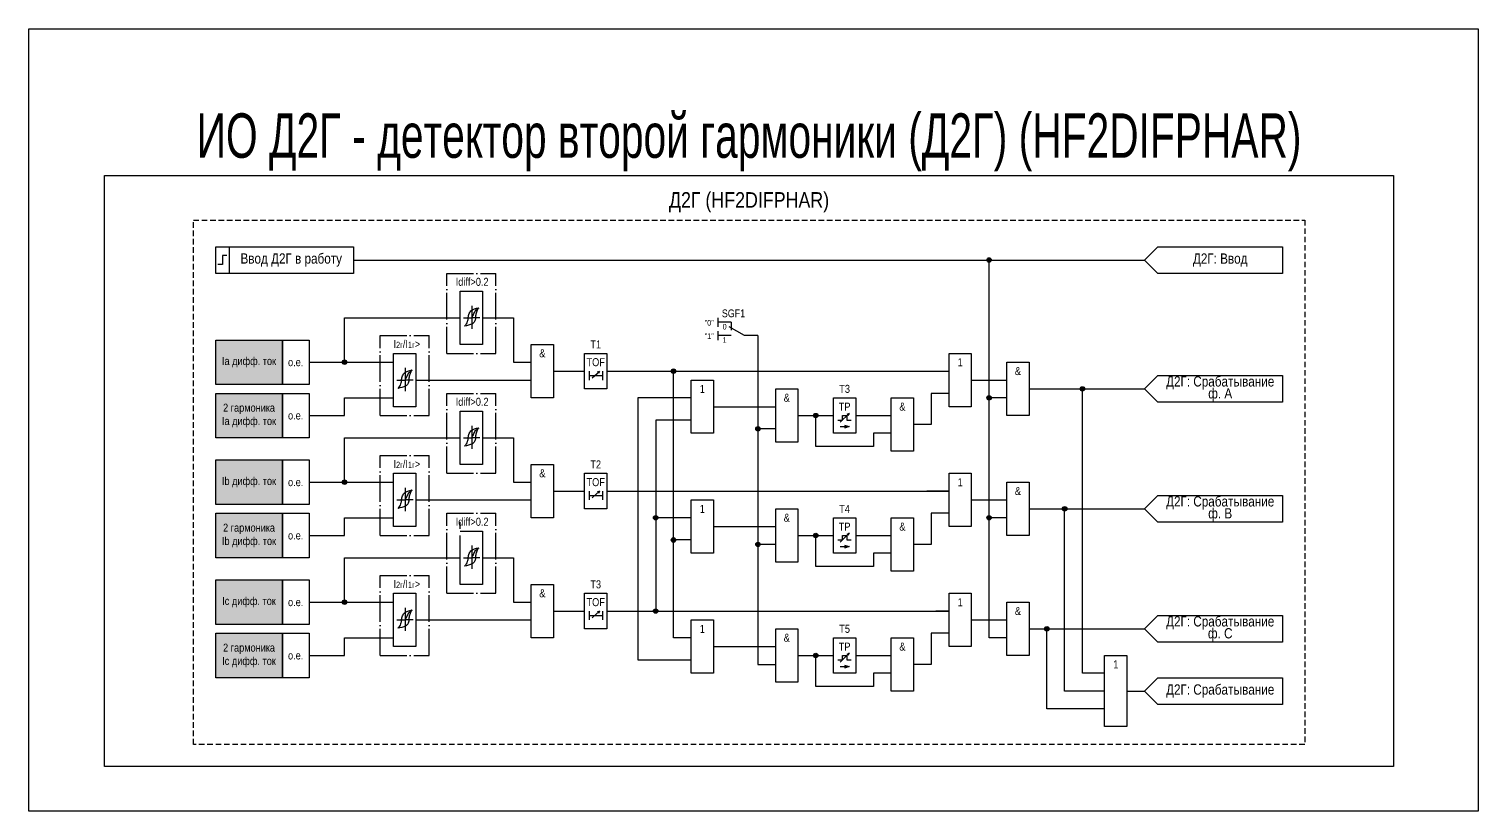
# Model space of a CAD drawing. Header units: millimetres. Extents: x -805 to 2714, y -997 to 959.
# Drawn here: x 538 to 864, y 443 to 619 of the extents above; entities that cross this region are included whole.
import ezdxf
from ezdxf.enums import TextEntityAlignment as Align

# ---------------------------------------------------------------- set-up
doc = ezdxf.new("R2010")
doc.units = ezdxf.units.MM
doc.linetypes.add('ACAD_ISO04W100', pattern=[30, 24, -3, 0, -3])
doc.linetypes.add('штриховая2', pattern=[0.375, 0.25, -0.125])
doc.layers.add('Основная', color=7, linetype='Continuous')
doc.styles.add('1.8_Gost_RD', font='ARIALN.TTF', dxfattribs={"height": 1.8})
doc.styles.add('2.5_Gost_RD', font='ARIALN.TTF', dxfattribs={"height": 2.5})
doc.styles.add('3.5_Gost_RD', font='ARIALN.TTF', dxfattribs={"height": 3.5})
doc.styles.add('Вывод', font='ARIALN.TTF', dxfattribs={"height": 2.5})
doc.styles.add('Компонент', font='ARIALN.TTF', dxfattribs={"height": 3.5})

# ---------------------------------------------------------------- blocks, each defined once
blk = doc.blocks.new('*U71')
at = {"layer": 'Основная', "linetype": 'ACAD_ISO04W100', "ltscale": 0.25}
for p, q in [((0, 0), (11, 0)), ((0, -18), (0, 0)), ((11, -18), (11, 0)), ((0, -18), (11, -18))]:
    blk.add_line(p, q, dxfattribs=at)
at = {"layer": 'Основная', "style": 'Компонент'}
blk.add_attdef('ОУ', text='', height=3.5, dxfattribs=at).set_placement((11, 0), align=Align.MIDDLE_CENTER)
blk = doc.blocks.new('Точка')
at = {"ltscale": 100}
h = blk.add_hatch(color=256, dxfattribs=at)
h.dxf.hatch_style = 1
edge = h.paths.add_edge_path()
edge.add_arc((0, 0), 0.5, 0, 360)
blk.add_circle((0, 0), 0.5, dxfattribs=at)
blk = doc.blocks.new('*U80')
at = {"layer": 'Основная', "color": 0}
blk.add_line((0, 0), (7, 4), dxfattribs=at)
at = {"layer": 'Основная', "ltscale": 0.35}
blk.add_line((6, 6), (6, 2.5), dxfattribs=at)
blk = doc.blocks.new('*U91')
at = {"layer": 'Основная', "color": 0}
for p, q in [((-3, 6), (-9, 6)), ((-3, 0), (-9, 0)), ((9, 0), (3, 0))]:
    blk.add_line(p, q, dxfattribs=at)
at = {"layer": 'Основная', "ltscale": 0.25, "xscale": -1}
blk.add_blockref('*U80', (3, 0), dxfattribs=at)
at = {"layer": 'Основная'}
for tag, height, style, p in [('В1', 2.5, 'Вывод', (-13, 6)), ('ОУ', 3.5, 'Компонент', (-2, 10)), ('В2', 2.5, 'Вывод', (-6, 4)), ('В3', 2.5, 'Вывод', (-6, -2))]:
    blk.add_attdef(tag, text='', height=height, dxfattribs=dict(at, style=style)).set_placement(p, align=Align.MIDDLE_CENTER)

msp = doc.modelspace()

# ---------------------------------------------------------------- hatches: boundary and pattern name
at = {"ltscale": 100, "true_color": 0xf7941d}
h = msp.add_hatch(color=30, dxfattribs=at)
h.dxf.hatch_style = 1
h.paths.add_polyline_path([(580, 549), (595, 549), (595, 539), (580, 539)])
h = msp.add_hatch(color=30, dxfattribs=at)
h.dxf.hatch_style = 1
h.paths.add_polyline_path([(580, 537), (595, 537), (595, 527), (580, 527)])
h = msp.add_hatch(color=30, dxfattribs=at)
h.dxf.hatch_style = 1
h.paths.add_polyline_path([(580, 522), (595, 522), (595, 512), (580, 512)])
h = msp.add_hatch(color=30, dxfattribs=at)
h.dxf.hatch_style = 1
h.paths.add_polyline_path([(580, 510), (595, 510), (595, 500), (580, 500)])
h = msp.add_hatch(color=30, dxfattribs=at)
h.dxf.hatch_style = 1
h.paths.add_polyline_path([(580, 495), (595, 495), (595, 485), (580, 485)])
h = msp.add_hatch(color=30, dxfattribs=at)
h.dxf.hatch_style = 1
h.paths.add_polyline_path([(580, 483), (595, 483), (595, 473), (580, 473)])

# ---------------------------------------------------------------- linework, layer by layer
at = {"color": 7, "ltscale": 100}
for p, q in [((664.7, 540.46), (666.37, 541.95)), ((666.37, 541.95), (665.85, 541.73)), ((666.37, 541.95), (666.11, 541.48)), ((664.7, 513.46), (666.37, 514.95)), ((666.37, 514.95), (665.85, 514.73)), ((666.37, 514.95), (666.11, 514.48)), ((664.7, 486.46), (666.37, 487.95)), ((666.37, 487.95), (665.85, 487.73)), ((666.37, 487.95), (666.11, 487.48))]:
    msp.add_line(p, q, dxfattribs=at)
at = {"ltscale": 100}
for p, q in [((750, 540), (758, 540)), ((720.5, 530.5), (722.5, 532.5)), ((722.5, 532.5), (721.99, 532.25)), ((722.5, 532.5), (722.26, 532.02)), ((724, 532), (732, 532)), ((720.5, 529.5), (722.5, 529.5)), ((750, 513), (758, 513)), ((720.5, 503.5), (722.5, 505.5)), ((722.5, 505.5), (721.99, 505.25)), ((722.5, 505.5), (722.26, 505.02)), ((720.5, 502.5), (722.5, 502.5)), ((724, 505), (732, 505)), ((750, 486), (758, 486)), ((720.5, 476.5), (722.5, 478.5)), ((722.5, 478.5), (721.99, 478.25)), ((722.5, 478.5), (722.26, 478.02)), ((724, 478), (732, 478)), ((720.5, 475.5), (722.5, 475.5))]:
    msp.add_line(p, q, dxfattribs=at)
for points in [[(538, 619), (864, 619), (864, 443), (538, 443)], [(580, 549), (595, 549), (595, 539), (580, 539)], [(595, 549), (601, 549), (601, 539), (595, 539)], [(663, 546), (668, 546), (668, 538), (663, 538)], [(580, 537), (595, 537), (595, 527), (580, 527)], [(595, 537), (601, 537), (601, 527), (595, 527)], [(719, 536), (724, 536), (724, 528), (719, 528)], [(580, 522), (595, 522), (595, 512), (580, 512)], [(595, 522), (601, 522), (601, 512), (595, 512)], [(663, 519), (668, 519), (668, 511), (663, 511)], [(580, 510), (595, 510), (595, 500), (580, 500)], [(595, 510), (601, 510), (601, 500), (595, 500)], [(719, 509), (724, 509), (724, 501), (719, 501)], [(580, 495), (595, 495), (595, 485), (580, 485)], [(595, 495), (601, 495), (601, 485), (595, 485)], [(663, 492), (668, 492), (668, 484), (663, 484)], [(580, 483), (595, 483), (595, 473), (580, 473)], [(595, 483), (601, 483), (601, 473), (595, 473)], [(719, 482), (724, 482), (724, 474), (719, 474)], [(780, 478), (785, 478), (785, 462), (780, 462)]]:
    msp.add_lwpolyline(points, close=True, dxfattribs=at)
at = {"color": 3, "ltscale": 100}
msp.add_lwpolyline([(555, 586), (845, 586), (845, 453), (555, 453)], close=True, dxfattribs=at)
at = {"ltscale": 100}
for points in [[(611, 567), (789, 567)], [(758, 536), (754, 536), (754, 567)], [(609, 544), (609, 554), (635, 554)], [(640, 554), (647, 554), (647, 544), (651, 544)], [(702, 550), (702, 550), (702, 476), (706, 476)], [(664, 542), (664, 540)], [(667, 542), (667, 540)], [(668, 542), (745, 542)], [(687, 482), (683, 482), (683, 542)], [(664, 541), (667, 541)], [(763, 538), (789, 538)], [(780, 474), (775, 474), (775, 538)], [(601, 532), (609, 532), (609, 536), (620, 536)], [(687, 536), (675, 536), (675, 477), (687, 477)], [(745, 537), (741, 537), (741, 530), (737, 530)], [(758, 509), (754, 509), (754, 536)], [(692, 534), (706, 534)], [(711, 532), (719, 532)], [(732, 528), (728, 528), (728, 525), (715, 525), (715, 532)], [(687, 531), (679, 531), (679, 488)], [(706, 529), (702, 529)], [(721.5, 529.83), (722.5, 529.5), (721.5, 529.17)], [(609, 517), (609, 527), (635, 527)], [(640, 527), (647, 527), (647, 517), (651, 517)], [(664, 515), (664, 513)], [(664, 514), (667, 514)], [(667, 515), (667, 513)], [(668, 515), (745, 515)], [(745, 515), (740, 515)], [(601, 505), (609, 505), (609, 509), (620, 509)], [(687, 509), (679, 509)], [(745, 510), (741, 510), (741, 503), (737, 503)], [(745, 510), (741, 510)], [(758, 482), (754, 482), (754, 509)], [(763, 511), (789, 511)], [(780, 470), (771, 470), (771, 511)], [(692, 507), (706, 507)], [(687, 504), (683, 504)], [(706, 503), (702, 503)], [(711, 505), (719, 505)], [(732, 501), (728, 501), (728, 498), (715, 498), (715, 505)], [(721.5, 502.83), (722.5, 502.5), (721.5, 502.17)], [(609, 490), (609, 500), (635, 500)], [(640, 500), (647, 500), (647, 490), (651, 490)], [(664, 488), (664, 486)], [(664, 487), (667, 487)], [(667, 488), (667, 486)], [(668, 488), (745, 488)], [(745, 488), (742, 488)], [(745, 483), (741, 483), (741, 476), (737, 476)], [(763, 484), (789, 484)], [(780, 466), (767, 466), (767, 484)], [(601, 478), (609, 478), (609, 482), (620, 482)], [(687, 482), (684, 482)], [(692, 480), (706, 480)], [(711, 478), (719, 478)], [(732, 474), (728, 474), (728, 471), (715, 471), (715, 478)], [(721.5, 475.83), (722.5, 475.5), (721.5, 475.17)], [(785, 470), (789, 470)]]:
    msp.add_lwpolyline(points, dxfattribs=at)
at = {"color": 7, "ltscale": 100}
for points in [[(720, 531), (721, 531), (721, 532), (722, 532), (722, 531), (723, 531)], [(720, 504), (721, 504), (721, 505), (722, 505), (722, 504), (723, 504)], [(720, 477), (721, 477), (721, 478), (722, 478), (722, 477), (723, 477)]]:
    msp.add_lwpolyline(points, dxfattribs=at)
at = {"layer": 'Основная', "ltscale": 100}
for p, q in [((635, 558.5), (635, 560)), ((635, 560), (640, 560)), ((635, 551), (635, 559)), ((640, 560), (640, 554)), ((635, 548), (635, 551)), ((640, 554), (640, 548)), ((693, 554), (693, 552)), ((693, 551), (693, 549)), ((640, 548), (635, 548)), ((620, 544.5), (620, 546)), ((620, 546), (625, 546)), ((620, 537), (620, 545)), ((625, 546), (625, 540)), ((656, 542), (663, 542)), ((625, 540), (651, 540)), ((625, 540), (625, 534)), ((620, 534), (620, 537)), ((625, 534), (620, 534)), ((635, 531.5), (635, 533)), ((635, 533), (640, 533)), ((635, 524), (635, 532)), ((640, 533), (640, 527)), ((640, 527), (640, 521)), ((635, 521), (635, 524)), ((620, 517.5), (620, 519)), ((620, 519), (625, 519)), ((625, 519), (625, 513)), ((640, 521), (635, 521)), ((620, 510), (620, 518)), ((625, 513), (651, 513)), ((625, 513), (625, 507)), ((625, 513), (651, 513)), ((656, 515), (663, 515)), ((620, 507), (620, 510)), ((625, 507), (620, 507)), ((635, 506.5), (635, 508)), ((635, 506), (640, 506)), ((640, 506), (640, 500)), ((635, 497), (635, 505)), ((640, 500), (640, 494)), ((635, 494), (635, 497)), ((640, 494), (635, 494)), ((620, 490.5), (620, 492)), ((620, 492), (625, 492)), ((620, 483), (620, 491)), ((625, 492), (625, 486)), ((625, 486), (651, 486)), ((625, 486), (625, 480)), ((656, 488), (663, 488)), ((620, 480), (620, 483)), ((625, 480), (620, 480))]:
    msp.add_line(p, q, dxfattribs=at)
at = {"layer": 'Основная'}
for p, q in [((637.6, 556.72), (637.6, 551.52)), ((622.6, 542.72), (622.6, 537.52)), ((637.6, 529.72), (637.6, 524.52)), ((622.6, 515.72), (622.6, 510.52)), ((637.6, 502.72), (637.6, 497.52)), ((622.6, 488.72), (622.6, 483.52))]:
    msp.add_line(p, q, dxfattribs=at)
at = {"layer": 'Основная', "color": 7, "ltscale": 100}
for p, q in [((635.79, 554), (637.6, 554)), ((639.42, 554), (637.6, 554)), ((601, 544), (620, 544)), ((620.79, 540), (622.6, 540)), ((624.42, 540), (622.6, 540)), ((635.79, 527), (637.6, 527)), ((639.42, 527), (637.6, 527)), ((601, 517), (620, 517)), ((620.79, 513), (622.6, 513)), ((624.42, 513), (622.6, 513)), ((635.79, 500), (637.6, 500)), ((639.42, 500), (637.6, 500)), ((601, 490), (620, 490)), ((620.79, 486), (622.6, 486)), ((624.42, 486), (622.6, 486))]:
    msp.add_line(p, q, dxfattribs=at)
at = {"layer": 'Основная', "linetype": 'штриховая2', "ltscale": 5}
msp.add_lwpolyline([(575, 576), (825, 576), (825, 458), (575, 458)], close=True, dxfattribs=at)
at = {"layer": 'Основная', "ltscale": 100}
for points in [[(580, 570), (583, 570), (583, 564), (580, 564)], [(580, 570), (611, 570), (611, 564), (580, 564)], [(820, 570), (820, 564), (792, 564), (789, 567), (792, 570)], [(651, 548), (656, 548), (656, 536), (651, 536)], [(745, 546), (750, 546), (750, 534), (745, 534)], [(758, 544), (763, 544), (763, 532), (758, 532)], [(687, 540), (692, 540), (692, 528), (687, 528)], [(706, 538), (711, 538), (711, 526), (706, 526)], [(820, 541), (820, 535), (792, 535), (789, 538), (792, 541)], [(732, 536), (737, 536), (737, 524), (732, 524)], [(651, 521), (656, 521), (656, 509), (651, 509)], [(745, 519), (750, 519), (750, 507), (745, 507)], [(758, 517), (763, 517), (763, 505), (758, 505)], [(687, 513), (692, 513), (692, 501), (687, 501)], [(820, 514), (820, 508), (792, 508), (789, 511), (792, 514)], [(706, 511), (711, 511), (711, 499), (706, 499)], [(732, 509), (737, 509), (737, 497), (732, 497)], [(651, 494), (656, 494), (656, 482), (651, 482)], [(745, 492), (750, 492), (750, 480), (745, 480)], [(758, 490), (763, 490), (763, 478), (758, 478)], [(687, 486), (692, 486), (692, 474), (687, 474)], [(820, 487), (820, 481), (792, 481), (789, 484), (792, 487)], [(706, 484), (711, 484), (711, 472), (706, 472)], [(732, 482), (737, 482), (737, 470), (732, 470)], [(820, 473), (820, 467), (792, 467), (789, 470), (792, 473)]]:
    msp.add_lwpolyline(points, close=True, dxfattribs=at)
at = {"layer": 'Основная', "lineweight": 30, "ltscale": 100}
msp.add_lwpolyline([(582.5, 568), (581.5, 568), (581.5, 566), (580.5, 566)], dxfattribs=at)
at = {"layer": 'Основная'}
for points in [[(636.8, 553.92), (636.95, 554.71), (637.44, 555.54), (639.2, 556.26)], [(637.6, 554), (638, 554.72), (638.47, 555.6), (639.2, 556.26)], [(638.48, 553.92), (638.6, 554.71), (638.81, 555.54), (639.2, 556.26)], [(636.8, 553.92), (636.6, 553.13), (636, 552.12)], [(638.48, 553.92), (638.25, 553.13), (637.76, 552.67), (636, 552.12)], [(621.8, 539.92), (621.95, 540.71), (622.44, 541.54), (624.2, 542.26)], [(622.6, 540), (623, 540.72), (623.47, 541.6), (624.2, 542.26)], [(623.48, 539.92), (623.6, 540.71), (623.81, 541.54), (624.2, 542.26)], [(621.8, 539.92), (621.6, 539.13), (621, 538.12)], [(623.48, 539.92), (623.25, 539.13), (622.76, 538.67), (621, 538.12)], [(636.8, 526.92), (636.95, 527.71), (637.44, 528.54), (639.2, 529.26)], [(637.6, 527), (638, 527.72), (638.47, 528.6), (639.2, 529.26)], [(638.48, 526.92), (638.6, 527.71), (638.81, 528.54), (639.2, 529.26)], [(636.8, 526.92), (636.6, 526.13), (636, 525.12)], [(638.48, 526.92), (638.25, 526.13), (637.76, 525.67), (636, 525.12)], [(621.8, 512.92), (621.95, 513.71), (622.44, 514.54), (624.2, 515.26)], [(622.6, 513), (623, 513.72), (623.47, 514.6), (624.2, 515.26)], [(623.48, 512.92), (623.6, 513.71), (623.81, 514.54), (624.2, 515.26)], [(621.8, 512.92), (621.6, 512.13), (621, 511.12)], [(623.48, 512.92), (623.25, 512.13), (622.76, 511.67), (621, 511.12)], [(636.8, 499.92), (636.95, 500.71), (637.44, 501.54), (639.2, 502.26)], [(637.6, 500), (638, 500.72), (638.47, 501.6), (639.2, 502.26)], [(638.48, 499.92), (638.6, 500.71), (638.81, 501.54), (639.2, 502.26)], [(636.8, 499.92), (636.6, 499.13), (636, 498.12)], [(638.48, 499.92), (638.25, 499.13), (637.76, 498.67), (636, 498.12)], [(621.8, 485.92), (621.6, 485.13), (621, 484.12)], [(623.48, 485.92), (623.25, 485.13), (622.76, 484.67), (621, 484.12)], [(621.8, 485.92), (621.95, 486.71), (622.44, 487.54), (624.2, 488.26)], [(622.6, 486), (623, 486.72), (623.47, 487.6), (624.2, 488.26)], [(623.48, 485.92), (623.6, 486.71), (623.81, 487.54), (624.2, 488.26)]]:
    msp.add_spline(points, degree=3, dxfattribs=at)

# ---------------------------------------------------------------- block references
at = {"layer": 'Основная', "ltscale": 100}
for p in [(754, 567), (609, 544), (683, 542), (775, 538), (754, 536), (715, 532), (702, 529), (609, 517), (679, 509), (754, 509), (771, 511), (715, 505), (683, 504), (702, 503), (609, 490), (679, 488), (767, 484), (715, 478)]:
    msp.add_blockref('Точка', p, dxfattribs=at)
at = {"layer": 'Основная', "ltscale": 0.25}
for p in [(632, 564), (617, 550), (632, 537), (617, 523), (632, 510), (617, 496)]:
    msp.add_blockref('*U71', p, dxfattribs=at)
ref = msp.add_blockref('*U91', (697.5, 550), dxfattribs=dict(at, xscale=0.5, yscale=0.5, zscale=0.5))
ref.add_attrib('ОУ', 'SGF1', dxfattribs={"height": 1.75, "style": 'Компонент'}).set_placement((696.5, 555), align=Align.MIDDLE_CENTER)
ref.add_attrib('В2', '0', dxfattribs={"height": 1.25, "style": 'Вывод'}).set_placement((694.5, 552), align=Align.MIDDLE_CENTER)
ref.add_attrib('В3', '1', dxfattribs={"height": 1.25, "style": 'Вывод'}).set_placement((694.5, 549), align=Align.MIDDLE_CENTER)

# ---------------------------------------------------------------- texts
at = {"color": 30, "ltscale": 100, "attachment_point": 5, "style": '3.5_Gost_RD'}
for s, insert, char_height, width in [('{\\W0.8;\\C3;ИО Д2Г - детектор второй гармоники (Д2Г) (HF2DIFPHAR)}', (700, 593.5), 10, 290), ('\\pxt31;Д2Г (HF2DIFPHAR)', (700, 580), 3.5, 250)]:
    msp.add_mtext(s, dxfattribs=dict(at, insert=insert, char_height=char_height, width=width))
at = {"ltscale": 100, "char_height": 1.8, "attachment_point": 5}
for s, insert, width, style in [('T1', (665.5, 548), 5, '2.5_Gost_RD'), ('Ia дифф. ток', (587.5, 544), 15, '1.8_Gost_RD'), ('о.е.', (598, 544), 6, '1.8_Gost_RD'), ('TOF', (665.5, 544), 5, '2.5_Gost_RD'), ('T3', (721.5, 538), 5, '2.5_Gost_RD'), ('2 гармоника\\PIa дифф. ток', (587.5, 532), 15, '1.8_Gost_RD'), ('TP', (721.5, 534), 5, '2.5_Gost_RD'), ('о.е.', (598, 532), 6, '1.8_Gost_RD'), ('T2', (665.5, 521), 5, '2.5_Gost_RD'), ('Ib дифф. ток', (587.5, 517), 15, '1.8_Gost_RD'), ('о.е.', (598, 517), 6, '1.8_Gost_RD'), ('TOF', (665.5, 517), 5, '2.5_Gost_RD'), ('T4', (721.5, 511), 5, '2.5_Gost_RD'), ('2 гармоника\\PIb дифф. ток', (587.5, 505), 15, '1.8_Gost_RD'), ('о.е.', (598, 505), 6, '1.8_Gost_RD'), ('TP', (721.5, 507), 5, '2.5_Gost_RD'), ('T3', (665.5, 494), 5, '2.5_Gost_RD'), ('Ic дифф. ток', (587.5, 490), 15, '1.8_Gost_RD'), ('о.е.', (598, 490), 6, '1.8_Gost_RD'), ('TOF', (665.5, 490), 5, '2.5_Gost_RD'), ('T5', (721.5, 484), 5, '2.5_Gost_RD'), ('2 гармоника\\PIc дифф. ток', (587.5, 478), 15, '1.8_Gost_RD'), ('TP', (721.5, 480), 5, '2.5_Gost_RD'), ('о.е.', (598, 478), 6, '1.8_Gost_RD')]:
    msp.add_mtext(s, dxfattribs=dict(at, insert=insert, width=width, style=style))
at = {"layer": 'Основная', "color": 0, "ltscale": 100, "char_height": 2.3, "width": 28, "attachment_point": 5, "style": '2.5_Gost_RD'}
for s, insert in [('\\pxsm0.7;{\\C256;Ввод Д2Г в работу}', (597, 567)), ('\\pxsm0.7;{\\C256;Д2Г: Срабатывание\\Pф. A}', (806, 538)), ('\\pxsm0.7;{\\C256;Д2Г: Срабатывание\\Pф. B}', (806, 511)), ('\\pxsm0.7;{\\C256;Д2Г: Срабатывание\\Pф. C}', (806, 484)), ('\\pxsm0.7;{\\C256;Д2Г: Срабатывание}', (806, 470))]:
    msp.add_mtext(s, dxfattribs=dict(at, insert=insert))
at = {"layer": 'Основная', "ltscale": 100}
for s, insert, char_height, width, attachment_point, style in [('Д2Г: Ввод', (806, 567), 2.3, 28, 5, '2.5_Gost_RD'), ('"0"', (690, 553.5), 1.25, 2, 1, '3.5_Gost_RD'), ('"1"', (690, 550.5), 1.25, 2, 1, '3.5_Gost_RD'), ('&', (653.5, 546), 1.8, 5, 5, '2.5_Gost_RD'), ('1', (747.5, 544), 1.8, 5, 5, '2.5_Gost_RD'), ('&', (760.5, 542), 1.8, 5, 5, '2.5_Gost_RD'), ('1', (689.5, 538), 1.8, 5, 5, '2.5_Gost_RD'), ('&', (708.5, 536), 1.8, 5, 5, '2.5_Gost_RD'), ('&', (734.5, 534), 1.8, 5, 5, '2.5_Gost_RD'), ('&', (653.5, 519), 1.8, 5, 5, '2.5_Gost_RD'), ('1', (747.5, 517), 1.8, 5, 5, '2.5_Gost_RD'), ('&', (760.5, 515), 1.8, 5, 5, '2.5_Gost_RD'), ('1', (689.5, 511), 1.8, 5, 5, '2.5_Gost_RD'), ('&', (708.5, 509), 1.8, 5, 5, '2.5_Gost_RD'), ('&', (734.5, 507), 1.8, 5, 5, '2.5_Gost_RD'), ('&', (653.5, 492), 1.8, 5, 5, '2.5_Gost_RD'), ('1', (747.5, 490), 1.8, 5, 5, '2.5_Gost_RD'), ('&', (760.5, 488), 1.8, 5, 5, '2.5_Gost_RD'), ('1', (689.5, 484), 1.8, 5, 5, '2.5_Gost_RD'), ('&', (708.5, 482), 1.8, 5, 5, '2.5_Gost_RD'), ('&', (734.5, 480), 1.8, 5, 5, '2.5_Gost_RD'), ('1', (782.5, 476), 1.8, 5, 5, '2.5_Gost_RD')]:
    msp.add_mtext(s, dxfattribs=dict(at, insert=insert, char_height=char_height, width=width, attachment_point=attachment_point, style=style))
at = {"layer": 'Основная', "color": 7, "ltscale": 100, "char_height": 1.8, "width": 4, "attachment_point": 1, "style": '1.8_Gost_RD'}
for s, insert in [('Idiff{\\C256;>0.2}', (634, 563)), ('\\pxqc;I{\\H0.77778x;2г\\H1.2857x;/I\\H0.77778x;1г\\H1.2857x;>}', (621, 549)), ('Idiff{\\C256;>0.2}', (634, 536)), ('\\pxqc;I{\\H0.77778x;2г\\H1.2857x;/I\\H0.77778x;1г\\H1.2857x;>}', (621, 522)), ('Idiff{\\C256;>0.2}', (634, 509)), ('\\pxqc;I{\\H0.77778x;2г\\H1.2857x;/I\\H0.77778x;1г\\H1.2857x;>}', (621, 495))]:
    msp.add_mtext(s, dxfattribs=dict(at, insert=insert))

doc.saveas('drawing.dxf')
